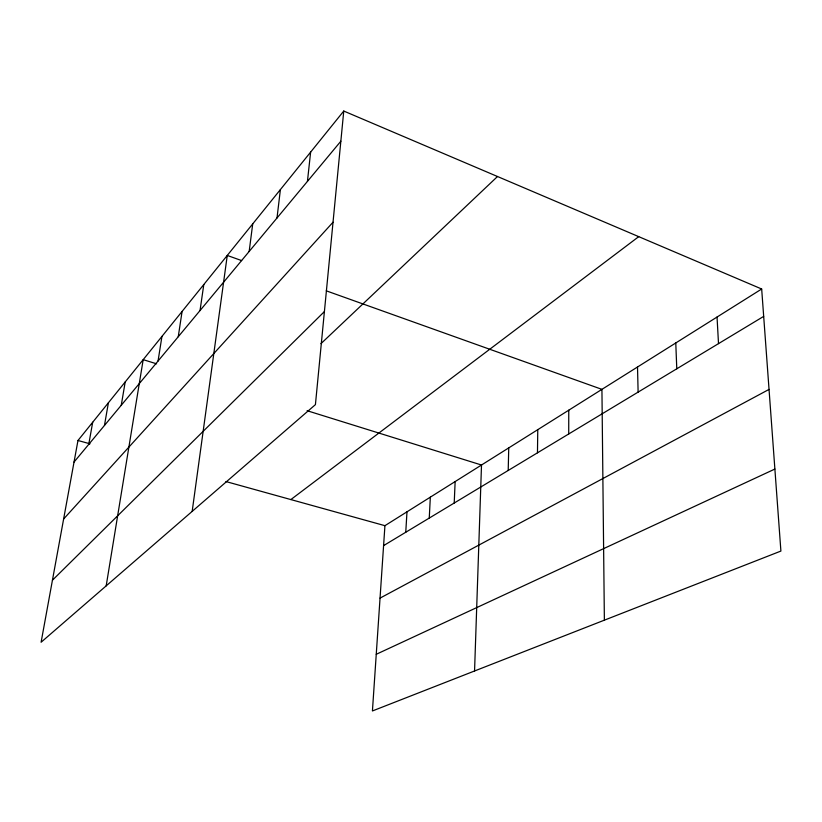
<?xml version="1.0" encoding="UTF-8"?>
<svg xmlns="http://www.w3.org/2000/svg" width="822" height="822" viewBox="0 0 822 822"><rect width="100%" height="100%" fill="white"/><g stroke="black" fill="none" stroke-linecap="round" stroke-linejoin="round"><path stroke-width="1.23" d="M568.721 433.975L568.762 410.188M537.465 452.819L537.773 429.659M508.202 470.472L508.746 447.898M474.561 670.978L481.507 465.016L307.099 410.702M454.217 503.033L455.141 481.579M429.259 518.086L430.338 497.156M405.76 532.255L406.982 511.829M761.675 289.005L384.932 525.679L372.428 710.958L780.9 551.069L761.675 289.005L343.76 111.042L77.977 440.489L41.1 642.239L315.422 404.63L343.76 111.042M307.438 181.385L310.624 152.121M277.004 217.984L280.394 189.594M249.169 251.47L252.714 223.903M192.173 511.387L227.262 255.447L241.637 260.584M200.034 310.541L203.794 284.535M178.251 336.743L182.083 311.446M158.05 361.033L161.944 336.414M106.182 585.87L143.192 359.656L156.622 363.827M121.255 405.277L125.201 381.963M104.456 425.477L108.401 402.77M88.745 444.363L92.701 422.241M74.031 462.056L340.853 141.209M63.623 519.001L333.033 222.217M52.444 580.209L324.402 311.569M320.96 343.647L497.505 176.514M290.865 499.571L638.725 236.654M383.586 545.623L763.679 316.388M380.041 598.118L769.043 389.402M376.25 654.291L774.879 469.054M77.977 440.489L89.968 443.808M225.916 481.548L384.932 525.679M326.262 290.824L601.93 389.361L604.376 620.158M717.041 317.045L718.51 343.627M675.776 342.969L676.783 368.801M637.512 367.002L638.119 392.115"/></g></svg>
